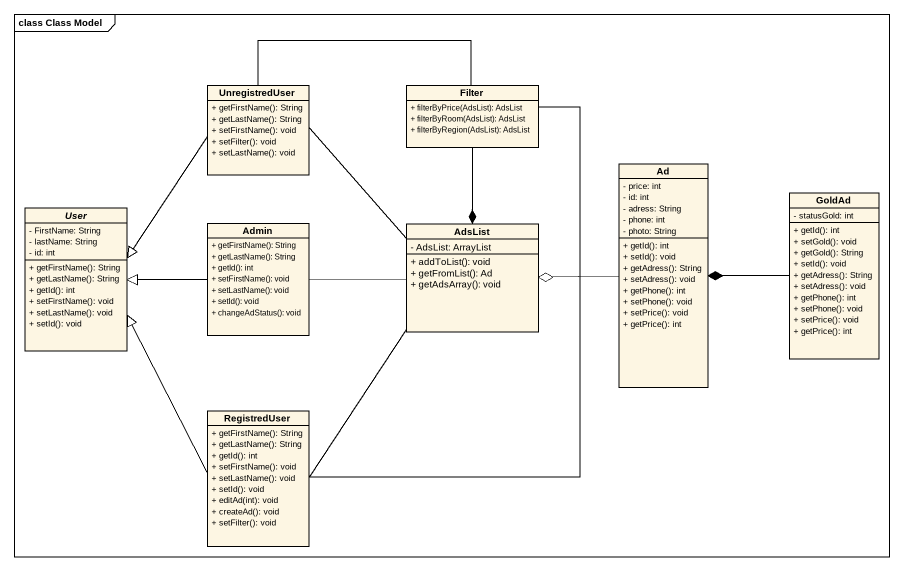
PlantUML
@startuml
mainframe class Class Model
hide circle
hide empty members
skinparam classAttributeIconSize 0
class UnregistredUser {
  + getFirstName(): String
  + getLastName(): String
  + setFirstName(): void
  + setFilter(): void
  + setLastName(): void
}
class Filter {
  + filterByPrice(AdsList): AdsList
  + filterByRoom(AdsList): AdsList
  + filterByRegion(AdsList): AdsList
}
class Ad {
  - price: int
  - id: int
  - adress: String
  - phone: int
  - photo: String
  + getId(): int
  + setId(): void
  + getAdress(): String
  + setAdress(): void
  + getPhone(): int
  + setPhone(): void
  + setPrice(): void
  + getPrice(): int
}
class GoldAd {
  - statusGold: int
  + getId(): int
  + setGold(): void
  + getGold(): String
  + setId(): void
  + getAdress(): String
  + setAdress(): void
  + getPhone(): int
  + setPhone(): void
  + setPrice(): void
  + getPrice(): int
}
abstract class User {
  - FirstName: String
  - lastName: String
  - id: int
  + getFirstName(): String
  + getLastName(): String
  + getId(): int
  + setFirstName(): void
  + setLastName(): void
  + setId(): void
}
class Admin {
  + getFirstName(): String
  + getLastName(): String
  + getId(): int
  + setFirstName(): void
  + setLastName(): void
  + setId(): void
  + changeAdStatus(): void
}
class AdsList {
  - AdsList: ArrayList
  + addToList(): void
  + getFromList(): Ad
  + getAdsArray(): void
}
class RegistredUser {
  + getFirstName(): String
  + getLastName(): String
  + getId(): int
  + setFirstName(): void
  + setLastName(): void
  + setId(): void
  + editAd(int): void
  + createAd(): void
  + setFilter(): void
}
UnregistredUser --|> User
UnregistredUser -- AdsList
Filter -left- UnregistredUser
Filter --* AdsList
Filter -- RegistredUser
Ad -left-o AdsList
GoldAd -left-* Ad
Admin -left-|> User
Admin -right- AdsList
AdsList -- RegistredUser
RegistredUser -up-|> User
@enduml
